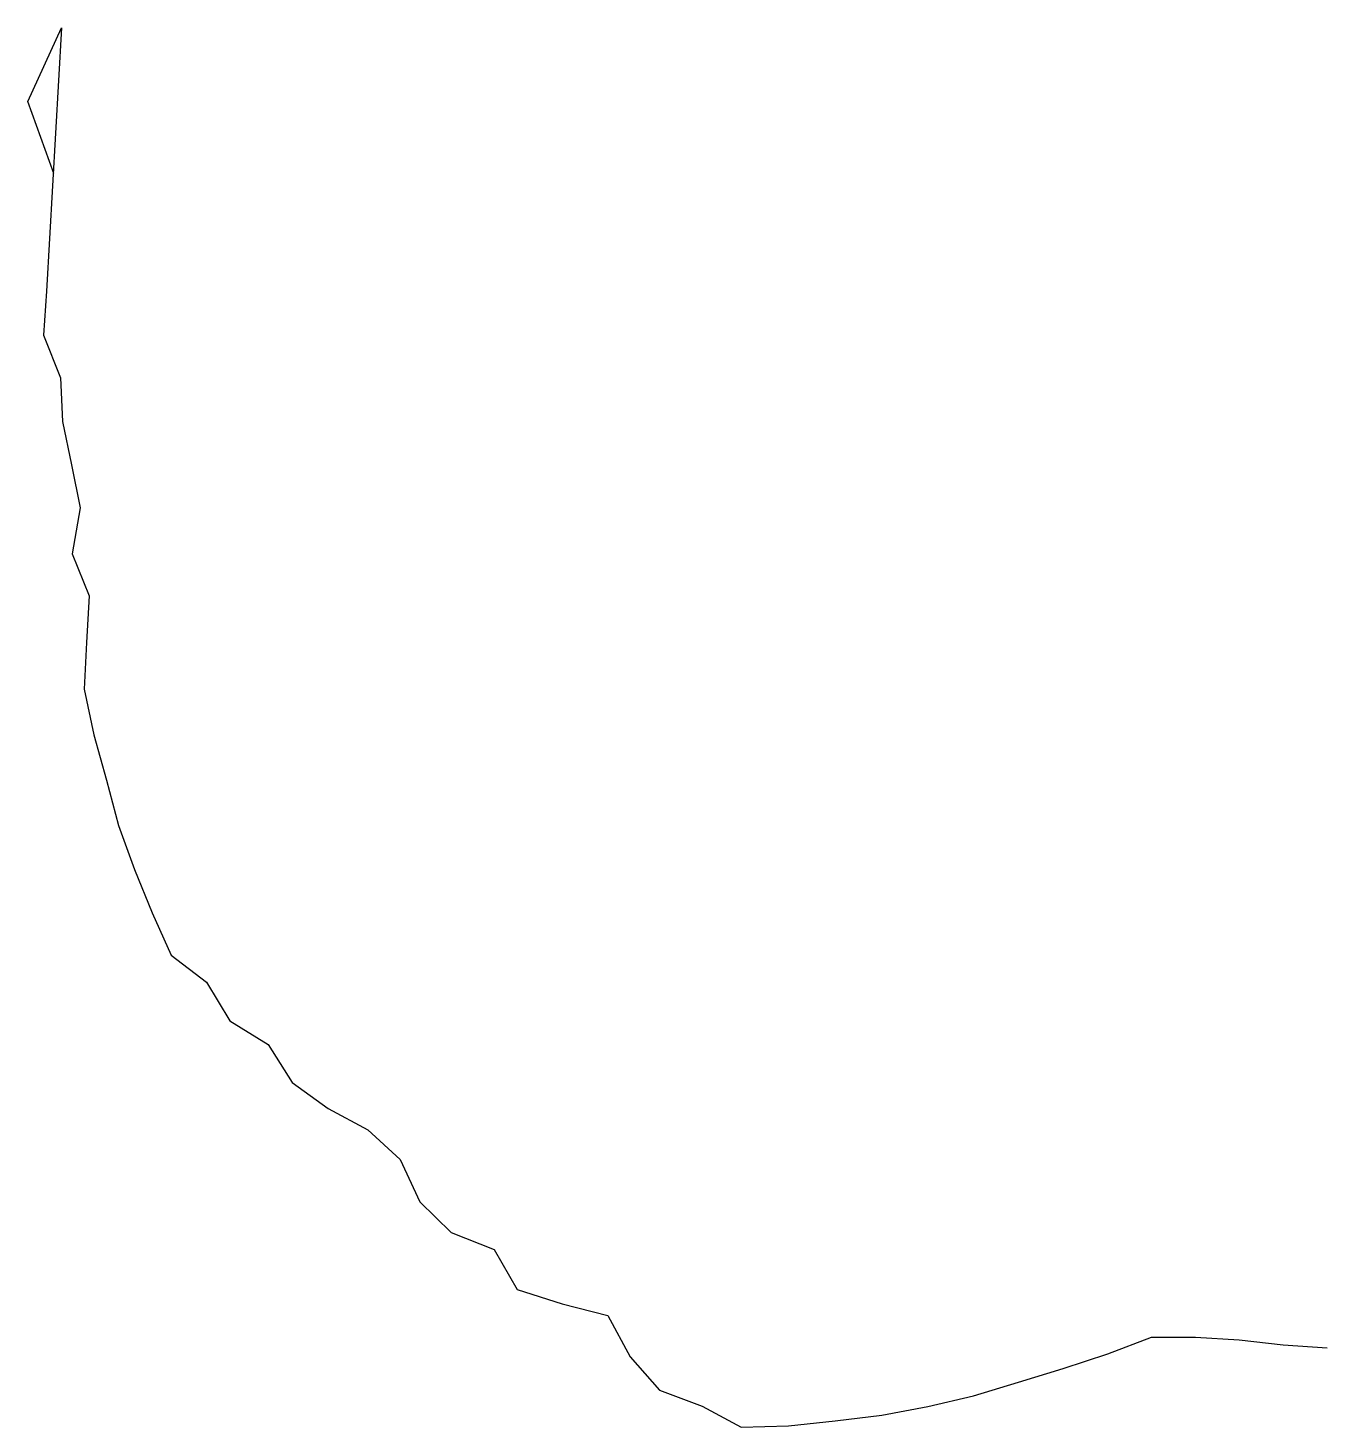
# Model space of a CAD drawing. Header units: inches. Extents: x 2.065 to 2.955, y -2.132 to -1.173.
import ezdxf

# ---------------------------------------------------------------- set-up
doc = ezdxf.new("R2010")
doc.units = ezdxf.units.IN
doc.layers.add('TRACE', color=7, linetype='Continuous')

msp = doc.modelspace()

# ---------------------------------------------------------------- linework, layer by layer
at = {"layer": 'TRACE'}
msp.add_lwpolyline([(2.08238, -1.27232), (2.06474, -1.22294), (2.08761, -1.17254), (2.07748, -1.35287), (2.07531, -1.38302), (2.08707, -1.4124), (2.08848, -1.44238), (2.09453, -1.47199), (2.10061, -1.50156), (2.09505, -1.53314), (2.10667, -1.56182), (2.10488, -1.59383), (2.10323, -1.62585), (2.10998, -1.65722), (2.11845, -1.68821), (2.12687, -1.71918), (2.13769, -1.74946), (2.14978, -1.77926), (2.16286, -1.80825), (2.18714, -1.82663), (2.20306, -1.85318), (2.22942, -1.86937), (2.24585, -1.89551), (2.27058, -1.9132), (2.29762, -1.92797), (2.3198, -1.94821), (2.33334, -1.97737), (2.35477, -1.99839), (2.38433, -2.01001), (2.39999, -2.03732), (2.43087, -2.04729), (2.46233, -2.05512), (2.47763, -2.08345), (2.49768, -2.10641), (2.52698, -2.1174), (2.55367, -2.13167), (2.58595, -2.13088), (2.61799, -2.12735), (2.64998, -2.12355), (2.68165, -2.1177), (2.71296, -2.11035), (2.74368, -2.10091), (2.77445, -2.09158), (2.80496, -2.08148), (2.83499, -2.07004), (2.86499, -2.07004), (2.89503, -2.07193), (2.92512, -2.07527), (2.95521, -2.07747)], dxfattribs=at)

doc.saveas('drawing.dxf')
